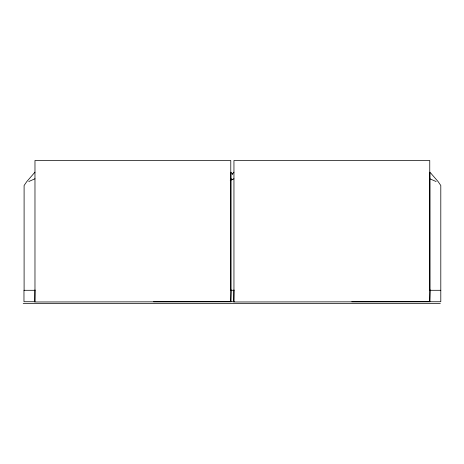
<?xml version="1.0" encoding="UTF-8"?>
<svg xmlns="http://www.w3.org/2000/svg" width="464" height="464" viewBox="0 0 464 464"><rect width="100%" height="100%" fill="white"/><g stroke="black" fill="none" stroke-linecap="round" stroke-linejoin="round"><path stroke-width="0.7" d="M34.974 289.907L34.765 301.983L230.823 301.733L231.211 289.907L230.782 290.296L230.782 160.498L34.974 160.498L34.974 301.733L23.971 301.733L23.971 290.296L34.974 290.296M233.949 289.907L233.74 301.983L429.797 301.733L430.186 289.907L429.757 290.296L440.8 290.296M34.974 172.161L26.813 181.552L24.099 185.507L24.099 290.296M232.133 174.249L233.949 172.161M28.756 181.552L34.974 178.762M230.219 180.438L233.949 178.762M230.782 178.762L232.812 179.603M429.757 178.762L436.137 181.552M230.469 290.296L233.949 290.296M153.555 301.733L234.117 301.733M351.805 301.733L440.8 301.733L440.8 185.507L438.08 181.552L429.919 172.161L429.919 290.296M23.2 303.502L440.319 303.502M232.76 174.249L230.95 172.161L230.95 290.296M429.797 301.733L429.757 160.498L233.949 160.498L233.949 301.733M230.823 290.296L230.823 301.733"/></g></svg>
